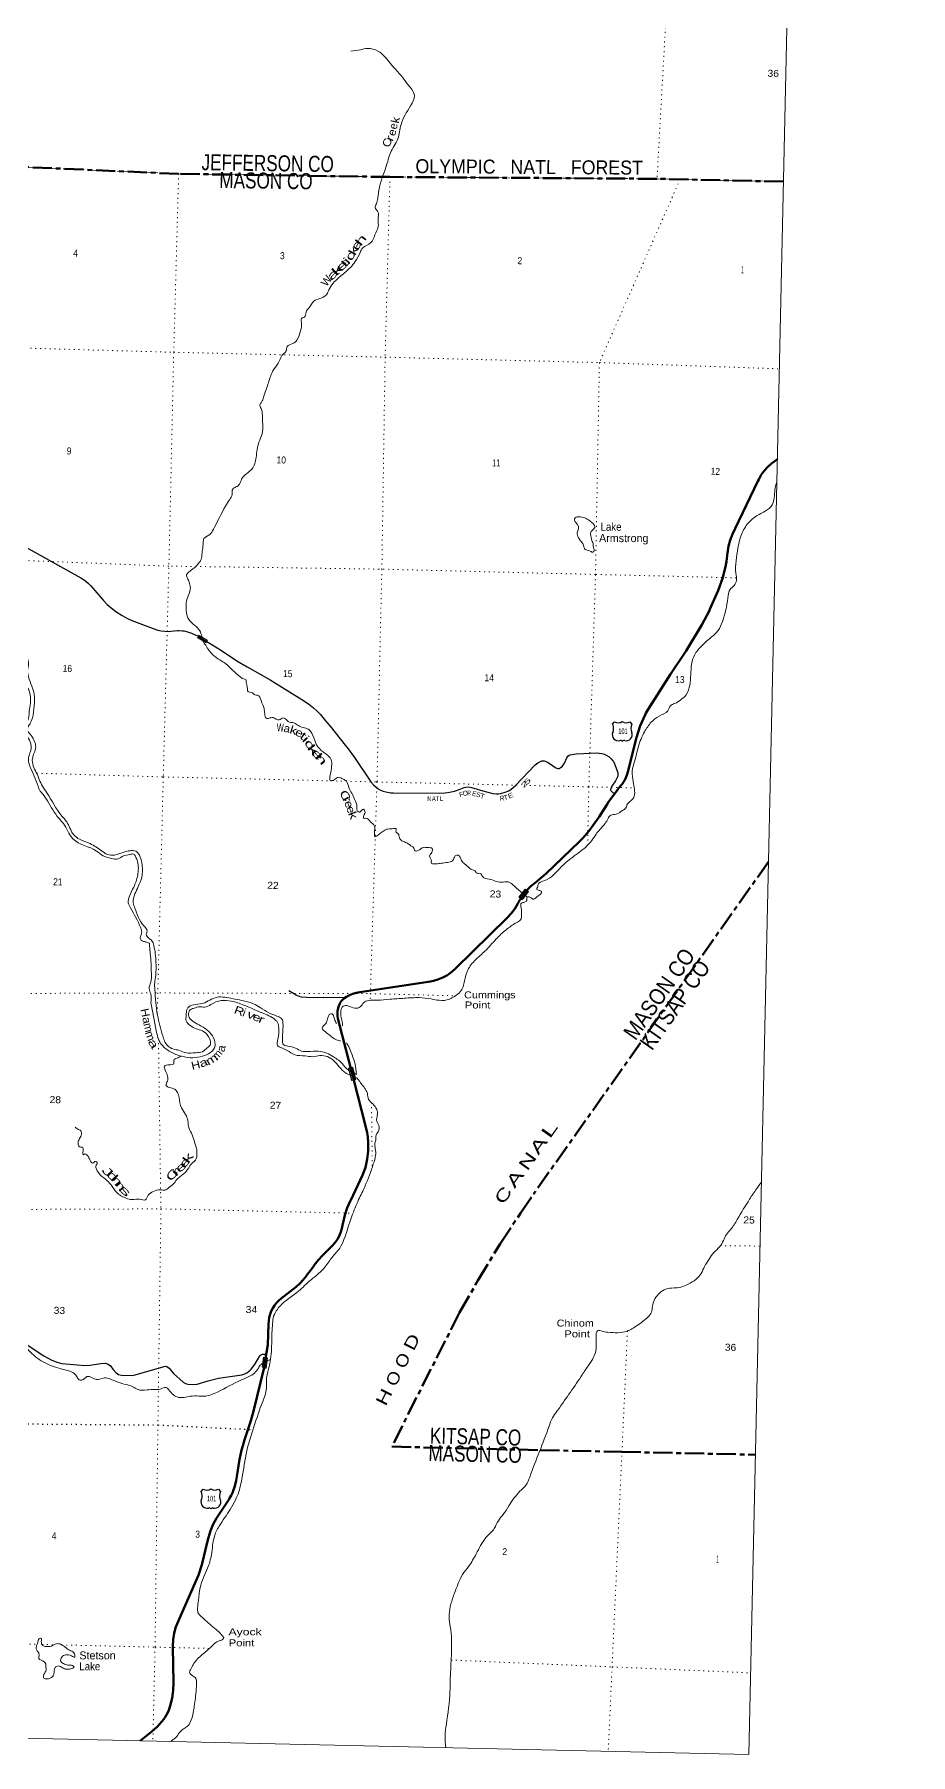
# Model space of a CAD drawing. Header units: feet. Extents: x -745759 to -493183, y 5472 to 195788.
# Drawn here: x -515071 to -493183, y 5472 to 48454 of the extents above; entities that cross this region are included whole.
import ezdxf
from ezdxf.enums import TextEntityAlignment as Align

# ---------------------------------------------------------------- set-up
doc = ezdxf.new("R2010")
doc.units = ezdxf.units.FT
doc.header["$LTSCALE"] = 80
doc.header["$PDMODE"] = 32
doc.header["$PDSIZE"] = 40
for name, pattern in [('DOT_DASHED', [7.7, 5, -1.2, 0.3, -1.2]), ('DOTTED', [1.5, 0.3, -1.2]), ('LONG_DASH_SHORT_DASH', [9.9, 6, -1.2, 1.5, -1.2])]:
    doc.linetypes.add(name, pattern=pattern)
for name, color, linetype, lineweight in [('11', 7, 'LONG_DASH_SHORT_DASH', 60), ('16', 7, 'Continuous', 25), ('20', 7, 'Continuous', 70), ('29', 7, 'Continuous', 25), ('31', 7, 'Continuous', 13), ('39', 7, 'Continuous', 13), ('4', 7, 'Continuous', 13), ('42', 7, 'Continuous', 25), ('44', 7, 'DOT_DASHED', 13), ('57', 7, 'Continuous', 13), ('6', 7, 'DOTTED', 25), ('7', 7, 'DOTTED', 13)]:
    doc.layers.add(name, color=color, linetype=linetype, lineweight=lineweight)
for name, color, linetype in [('12', 7, 'Continuous'), ('30', 7, 'Continuous'), ('41', 7, 'Continuous'), ('55', 7, 'Continuous')]:
    doc.layers.add(name, color=color, linetype=linetype)

msp = doc.modelspace()

# ---------------------------------------------------------------- linework, layer by layer
at = {"layer": '11'}
msp.add_line((-496731.86, 27782.71), (-502562.5, 19532.2), dxfattribs=at)
for points in [[(-496357.83, 44774.95), (-499517.19, 44845.87), (-506188.8, 44891.89), (-511468.4, 44969.53), (-516617.69, 45198.15), (-520641.88, 45472.68), (-527371.03, 45636.39)], [(-504449.95, 16515.6), (-503992.81, 17314.14), (-503434.61, 18235.36), (-502927.55, 19003.09), (-502562.5, 19532.2)], [(-504449.95, 16515.6), (-506142.38, 13167.55), (-502431.22, 13078.79), (-500403.71, 13036.15), (-497058.05, 12964.62)]]:
    msp.add_lwpolyline(points, dxfattribs=at)
at = {"layer": '16'}
for p, q in [((-500629.7, 31219.37), (-500578.39, 31278.13)), ((-500386.63, 31284.1), (-500386.91, 31283.9)), ((-500194.54, 31278.22), (-500143.15, 31219.37)), ((-510906.21, 12044.88), (-510854.9, 12103.64)), ((-510663.14, 12109.61), (-510663.42, 12109.41)), ((-510471.05, 12103.73), (-510419.66, 12044.88))]:
    msp.add_line(p, q, dxfattribs=at)
for centre, radius, start, end in [((-500483.49, 30953.84), 151.42, 159.09177, 283.81923), ((-500822.68, 31108.74), 222.05, 332.97043, 29.75871), ((-500487.31, 31435.79), 182.07, 239.97227, 303.45418), ((-500285.53, 31435.29), 181.52, 236.33975, 300.08743), ((-500285.54, 31435.79), 182.07, 236.54582, 236.59441), ((-500289.37, 30953.84), 151.42, 256.18077, 20.90823), ((-499950.18, 31108.74), 222.05, 150.24129, 207.02957), ((-511099.19, 11934.25), 222.05, 332.97043, 29.75871), ((-510763.82, 12261.3), 182.07, 239.97227, 303.45418), ((-510562.04, 12260.8), 181.52, 236.33975, 300.08743), ((-510562.05, 12261.3), 182.07, 236.54582, 236.59441), ((-510226.69, 11934.25), 222.05, 150.24129, 207.02957), ((-510760, 11779.35), 151.42, 159.09177, 283.81923), ((-510565.88, 11779.35), 151.42, 256.18077, 20.90823)]:
    msp.add_arc(centre, radius, start, end, dxfattribs=at)
for centre, major_axis, start_param, end_param in [((-500428.15, 30755.02), (-19.56, 51.67), 4.95877769, 6.28318531), ((-500344.7, 30755.02), (19.56, 51.67), 0, 1.32637542), ((-510704.66, 11580.53), (-19.56, 51.67), 4.95877769, 6.28318531), ((-510621.21, 11580.53), (19.56, 51.67), 0, 1.32637542)]:
    msp.add_ellipse(centre, major_axis=major_axis, ratio=0.929097, start_param=start_param, end_param=end_param, dxfattribs=at)
at = {"layer": '20'}
for points in [[(-507452.86, 24216.24), (-507442.74, 24241.31), (-507427.31, 24266.24), (-507422, 24274.82), (-507397.82, 24306.05), (-507370.51, 24334.58), (-507340.37, 24360.1), (-507340.24, 24360.2), (-507273.56, 24405.08), (-507195.98, 24446.69), (-507114.46, 24479.97), (-507029.92, 24504.54), (-506943.27, 24520.14), (-505177.83, 24791.51), (-505104.07, 24804.62), (-504993.92, 24837.32), (-504867.16, 24888.67), (-504771.46, 24939.68), (-504746.41, 24953.02), (-504721.46, 24971.85), (-504626.97, 25043.11), (-504558.5, 25104.46), (-503260.91, 26379.72), (-503160.45, 26488.37), (-503071.9, 26606.91), (-502996.23, 26734.07), (-502983.99, 26758.47), (-502971.4, 26783.56), (-502957.38, 26808.47), (-502771.79, 27067.95), (-502763.88, 27076.41), (-502666.65, 27169.11), (-502560.27, 27251.15), (-502288.48, 27486.51), (-501460.91, 28279.67), (-501372.2, 28369.87), (-501222.43, 28548.98), (-500965.72, 28900.72), (-500772.67, 29206.73), (-500727.45, 29276.91), (-500525, 29550.19), (-500472.93, 29625.84), (-500413.24, 29695.63), (-500388.56, 29720.57), (-500337.56, 29798.18), (-500294.96, 29880.69), (-500261.21, 29967.2), (-500244.27, 30024.86), (-500037.2, 30853.41), (-500029.78, 30887.12), (-499938.31, 31176.37), (-499817.1, 31454.46), (-499795.37, 31497.06), (-499747.95, 31580.97), (-499177.43, 32464.57), (-498793.13, 33050.85), (-498399.12, 33701.14), (-498208.83, 34062.33), (-498195.43, 34091.68), (-497986.95, 34560.83), (-497881.52, 34855.68), (-497809.07, 35153.44), (-497801.53, 35191.09), (-497799.06, 35203.44), (-497783.57, 35281.01), (-497755.32, 35509.09), (-497752.23, 35534.05), (-497748.11, 35559.09), (-497731.02, 35663.05), (-497690.26, 35817.48), (-497633.58, 35966.81), (-497561.6, 36109.39), (-497000.39, 37290.01), (-496976.68, 37333.63), (-496913.03, 37445.05), (-496838.09, 37549.2), (-496752.66, 37644.95), (-496657.7, 37731.24), (-496510.5, 37839.23)], [(-509312.38, 15275.14), (-509243.62, 15706.6), (-509222.49, 16229.7), (-509218.48, 16312.62), (-509205.82, 16394.67), (-509184.66, 16474.94), (-509155.22, 16552.56), (-509117.82, 16626.68), (-509072.89, 16696.48), (-509020.9, 16761.21), (-508962.44, 16820.14), (-508902.98, 16869.06), (-508534.53, 17157.94), (-508439.51, 17241.24), (-508353.72, 17334.02), (-508278.1, 17435.25), (-508275.76, 17438.76), (-508127.72, 17636.05), (-508060.67, 17732.57), (-507969.45, 17843.75), (-507889.79, 17924.17), (-507854.46, 17957.36), (-507623.72, 18190.17), (-507558.36, 18267.37), (-507501.44, 18350.97), (-507453.56, 18440.07), (-507415.26, 18533.68), (-507389.86, 18618.78), (-507371.73, 18704.25), (-507360.16, 18765.5), (-507318.4, 18954.12), (-507257.16, 19137.34), (-507177.09, 19313.15), (-507170.33, 19326.02), (-506871.16, 19947.39), (-506804.06, 20144.12), (-506757.89, 20346.78), (-506733.15, 20553.15), (-506730.13, 20760.99), (-506740.83, 20905.05), (-506755.99, 21003.8), (-506804.79, 21213.22), (-507090.85, 22321.75), (-507175.46, 22649.64), (-507488.81, 23863.94), (-507488.92, 23864.52), (-507497.89, 23928.17), (-507500.15, 23992.41), (-507495.68, 24056.53), (-507484.54, 24119.83), (-507466.84, 24181.63), (-507452.86, 24216.24)], [(-512426.27, 5811.57), (-512138.95, 6049.02), (-512007.33, 6165.84), (-511888.65, 6295.76), (-511839.63, 6359.65), (-511820.4, 6384.71), (-511804.39, 6409.65), (-511770.69, 6462.16), (-511729.31, 6544.45), (-511713.75, 6582.27), (-511676.13, 6692.51), (-511628.68, 6882.01), (-511601.31, 7075.43), (-511594.3, 7270.65), (-511615.19, 8152.74), (-511614.52, 8180.08), (-511604.85, 8343.67), (-511578.13, 8505.35), (-511534.65, 8663.35), (-511474.9, 8815.94), (-511454.16, 8859.86), (-511001.22, 9881.06), (-510972.4, 9952.56), (-510886.22, 10215.93), (-510746.12, 10808.15), (-510725.69, 10898.62), (-510673.57, 11065.81), (-510604.26, 11226.63), (-510518.52, 11379.32), (-510207.53, 11855.96), (-510194.78, 11877.99), (-510151.87, 11949.63), (-510116.7, 12025.36), (-510112.33, 12036.45), (-510062.18, 12176.83), (-510026.97, 12321.67), (-510011.93, 12420.46), (-509949.22, 12841.3), (-509900.75, 13078.29), (-509842.3, 13269.06), (-509827.29, 13307.62), (-509664.51, 13807.75), (-509594.7, 14055.1), (-509333.61, 15141.95), (-509312.38, 15275.14)]]:
    msp.add_lwpolyline(points, dxfattribs=at)
at = {"layer": '29'}
msp.add_line((-507318, 24379.73), (-508271.65, 24385.66), dxfattribs=at)
for points in [[(-516046.64, 36060.16), (-516023.71, 36048.42), (-513914.4, 34874.61)], [(-513914.4, 34874.61), (-513821.87, 34818.73), (-513782.66, 34790.87), (-513716.62, 34734.09), (-513662.97, 34679.39), (-513353.43, 34316.04), (-513252.32, 34210.74), (-513155.33, 34121.98), (-513039.77, 34031.13), (-512882.94, 33932.04), (-512759.13, 33868.04), (-512639.44, 33812.3), (-512102.91, 33605.85), (-511985.29, 33569.72), (-511900.68, 33552.18), (-511725.28, 33536.68), (-511665.43, 33539.79), (-511500.34, 33556.31), (-511452.88, 33557.33), (-511374.47, 33553.2), (-511333.2, 33547.01), (-511269.22, 33531.53), (-511148, 33489.98), (-511055.65, 33451.27), (-510981.49, 33415.21)], [(-510981.49, 33415.21), (-510722.07, 33262.54), (-510397.39, 33057.13), (-510015.81, 32802.72)], [(-510015.81, 32802.72), (-509758.18, 32651.79), (-509428, 32467.02), (-509180.37, 32325.6), (-508392.08, 31839.41), (-508226.99, 31725.87), (-508103.18, 31628.83), (-508006.19, 31542.13), (-507933.97, 31467.8), (-507796.41, 31303.53)], [(-507796.41, 31303.53), (-507685.36, 31167.43), (-507310.98, 30693.03), (-507231.24, 30604.19)], [(-507231.24, 30604.19), (-507075.51, 30389.1), (-506662.79, 29778.01), (-506598.82, 29705.75), (-506532.79, 29645.88), (-506483.26, 29606.65), (-506423.42, 29571.56), (-506355.32, 29542.65), (-506291.35, 29526.14), (-506248.01, 29515.81), (-506170.22, 29506.95)], [(-504951.17, 29495.86), (-504813.82, 29504.45), (-504702.38, 29517.88), (-504578.57, 29545.74), (-504504.28, 29571.55), (-504335.06, 29633.49), (-504295.86, 29644.84), (-504221.57, 29648.97), (-504153.47, 29637.62), (-503868.69, 29550.91), (-503616.93, 29484.85), (-503532.33, 29477.62), (-503476.61, 29480.71), (-503427.08, 29488.97), (-503307.39, 29522.01), (-503216.6, 29555.04), (-503158.82, 29592.2), (-503051.51, 29683.04), (-502560.37, 30203.29), (-502496.41, 30253.87), (-502428.3, 30290), (-502393.22, 30300.32), (-502364.34, 30303.42), (-502335.44, 30304.45), (-502312.74, 30298.26), (-502254.97, 30272.45), (-502184.8, 30223.94), (-502073.37, 30147.55), (-502044.48, 30128.97), (-501992.89, 30114.52), (-501964, 30114.52), (-501937.17, 30124.84), (-501881.45, 30170.26), (-501829.86, 30244.58), (-501767.95, 30380.84), (-501743.19, 30418), (-501712.24, 30442.77), (-501685.41, 30451.03), (-501540.96, 30475.81)], [(-501540.96, 30475.81), (-501353.17, 30489.22), (-501026.4, 30499.91)], [(-501026.4, 30499.91), (-500959.03, 30497.99), (-500899.18, 30488.19), (-500833.15, 30467.02), (-500773.3, 30436.58), (-500716.56, 30398.89), (-500663.93, 30351.93), (-500618.54, 30304.96), (-500599.97, 30275.02), (-500585.51, 30248.71), (-500535.99, 30120.71), (-500506.07, 30029.86), (-500499.88, 30000.96), (-500497.07, 29974.1), (-500496.79, 29927.15), (-500500.92, 29906.5), (-500509.16, 29887.42), (-500556.62, 29802.77), (-500643.29, 29670.64), (-500666.52, 29629.09), (-500674.25, 29606.65), (-500677.36, 29589.6), (-500676.32, 29573.09), (-500671.16, 29560.96), (-500663.93, 29550.9), (-500652.08, 29538.76), (-500637.1, 29524.07), (-500617.51, 29509.34), (-500575.03, 29482.66)], [(-506170.22, 29506.95), (-506107.69, 29505.39), (-504951.17, 29495.86)], [(-508271.65, 24385.66), (-508398.08, 24394.34), (-508459.99, 24410.85), (-508534.28, 24448.01), (-508715.87, 24559.49)], [(-515250.36, 15712.32), (-514839.62, 15436.72), (-514653.4, 15338.31), (-514508.25, 15280.21), (-514386.06, 15246.38), (-513808.48, 15196.12), (-513684.49, 15200.33), (-513411.41, 15242.92), (-513303.45, 15251.16), (-513230.89, 15228.47), (-513172.81, 15182.17), (-513113.48, 15098.68), (-513029.47, 15007.88), (-512967.78, 14971.57), (-512897.94, 14954.41), (-512633.92, 14946.15), (-512552.17, 14958.12), (-511831.46, 15172.41), (-511792.02, 15178.54), (-511759.36, 15171.28), (-511708.55, 15131.34), (-511598.69, 14993.46), (-511352.84, 14773.9), (-511293.05, 14742.8), (-511242.24, 14724.65), (-511107.98, 14721.02), (-511002.23, 14729.14), (-510728.86, 14813.2), (-510472, 14879.52), (-509887.15, 14962.08), (-509817, 14984.28), (-509761.66, 15011.51), (-509683.44, 15074.02), (-509653.7, 15105.92), (-509575.5, 15214.48), (-509451.92, 15419.05), (-509425.08, 15449.06), (-509403.31, 15463.59), (-509372.46, 15474.48), (-509333.95, 15476.64), (-509280.78, 15473.42)]]:
    msp.add_lwpolyline(points, dxfattribs=at)
at = {"layer": '31'}
for p, q in [((-510960.91, 33444.05), (-510744.09, 33319.59)), ((-510744.09, 33319.59), (-510781.42, 33254.55))]:
    msp.add_line(p, q, dxfattribs=at)
msp.add_lwpolyline([(-510781.42, 33254.55), (-510998.24, 33379), (-510960.91, 33444.05)], dxfattribs=at)
msp.add_lwpolyline([(-510957.95, 33433.13), (-510987.32, 33381.95), (-510784.37, 33265.46), (-510755, 33316.63)], close=True, dxfattribs=at)
at = {"layer": '39'}
for p, q in [((-502888.56, 27004.7), (-502759.82, 26895.54)), ((-507183.51, 22448.43), (-507006.22, 22372.92)), ((-509368.01, 15244.2), (-509181.86, 15347.75))]:
    msp.add_line(p, q, dxfattribs=at)
for points in [[(-507165.28, 48032.65), (-506927.15, 48068.97), (-506749.4, 48102.78), (-506489.68, 48035.89), (-506322.1, 47900.85), (-506044.64, 47573.82), (-505874.42, 47382.34), (-505740.17, 47199.82), (-505636.74, 47072.41), (-505580.12, 46922.03), (-505674.69, 46672.75), (-505911.41, 46201.55), (-505992.53, 45845.24), (-506176.11, 45491.49), (-506245.74, 45275.81), (-506356.4, 44944.39), (-506441.42, 44674.74), (-506495.62, 44349.97), (-506528.92, 44221.96), (-506559.46, 44124.08), (-506497.29, 44035.96), (-506484.58, 43816.21), (-506480.39, 43659.08), (-506564.13, 43441.74), (-506671.53, 43243.11), (-506869.59, 43119.22), (-506934.78, 43002.07), (-507054.88, 42777.59), (-507323.09, 42498.43), (-507610.94, 42237.88), (-507715.55, 42071.39), (-507749.72, 41989.7), (-507903.57, 41864.71), (-508053.63, 41812.09), (-508200.63, 41638.61), (-508286.32, 41505.87), (-508327.3, 41392.15), (-508400.52, 41357.74), (-508402.94, 41259.16), (-508422.28, 41044.24), (-508516.31, 40817.09), (-508613.02, 40726.9), (-508759.61, 40652.05), (-508786.53, 40537.98), (-508858.63, 40467.31), (-508955.44, 40290.56), (-509084.9, 40094.49), (-509173.87, 39909.49), (-509276.1, 39593.97), (-509351.51, 39388.5), (-509396.71, 39266.83), (-509440.53, 39201.49), (-509406.59, 39110.05), (-509376.67, 38936.17), (-509367.98, 38716.52), (-509382.04, 38471.27), (-509461.41, 38267.91), (-509533.22, 37881.17), (-509634.66, 37597.84), (-509764.15, 37482.3), (-509898.35, 37338.7), (-509945.52, 37219.09), (-510035.75, 37146.86), (-510117.45, 37094.55), (-510128.89, 36955.93), (-510192.18, 36834.71), (-510296.83, 36666.21), (-510600.52, 36087.97), (-510692.18, 35957.4), (-510835.39, 35856.29), (-510855.11, 35707.81), (-510881.16, 35547.41), (-510897.85, 35358.59), (-510979.57, 35223.74), (-511164.59, 35057.25), (-511269.83, 34947.15), (-511238.19, 34843.69), (-511194.59, 34735.9), (-511175.99, 34592.5), (-511249.68, 34374.91), (-511277.76, 34049.48), (-511235.79, 33875.3), (-511114.77, 33727.33), (-510961.46, 33584.59), (-510865, 33301.26)], [(-496524.02, 37257.38), (-496532.73, 37237.52), (-496571.43, 37073.94), (-496590.48, 36871.09), (-496640.88, 36701.24), (-496819.73, 36540.63), (-497097.13, 36378.46), (-497261.96, 36215.49), (-497422.07, 35917.52), (-497497.73, 35619.45), (-497541.64, 35304.49), (-497549.29, 34992.64), (-497535.79, 34805.08), (-497593.1, 34681.7), (-497691.96, 34585.53), (-497749.48, 34371.56), (-497882.43, 33787.04), (-497990.52, 33560.25), (-498188.2, 33369.91), (-498400.08, 33173.9), (-498584.67, 32942.97), (-498652.58, 32715.17), (-498697.46, 32196.9), (-498787.91, 31951.55), (-498921.57, 31830.07), (-499076.74, 31733.29), (-499176.43, 31685.46), (-499248.05, 31552.37), (-499464.38, 31420.88), (-499661.16, 31266.76), (-499827.77, 31031.37), (-499984.14, 30656.83), (-500078.65, 30289.29), (-500137.4, 30046.63), (-500109.76, 29780.2), (-500084.06, 29598.37), (-500086.49, 29417.25), (-500173.79, 29300.66), (-500258.09, 29224.25), (-500292.61, 29128.48), (-500382.74, 29060.28), (-500535.8, 28967.47), (-500673.12, 28942.72), (-500739.44, 28861.84), (-500812.87, 28736.85), (-500949.33, 28583.24), (-501038.49, 28472.73), (-501147.01, 28310.36), (-501299.79, 28147.09), (-501678.9, 27854.6), (-501948.22, 27611.7), (-502319.44, 27312.97), (-502488.77, 27212.52), (-502496.04, 27162.38), (-502523.98, 27088.59), (-502462.19, 27066.91), (-502400.74, 27031.15), (-502516.41, 26905.2), (-502616.35, 26847.31), (-502677.65, 26889.1), (-502741.65, 26902.78), (-502770.32, 26881.35), (-502767.88, 26816.87), (-502831.35, 26770.14), (-502904.27, 26747.81), (-502911.35, 26623.17), (-502900.94, 26473.94), (-502930.71, 26325.71), (-503032.99, 26253.78), (-503288.54, 26081), (-503535.42, 25851.63), (-503816.32, 25546.62), (-504048.74, 25333), (-504243.92, 25080.19), (-504325.12, 24802.4), (-504432.24, 24533.3), (-504579.92, 24414.19), (-504704.21, 24346.84), (-504958.21, 24318.96), (-505156.43, 24352.1), (-505463.2, 24385.95), (-505827.47, 24370.89), (-506183.94, 24345.58), (-506510.23, 24321.53), (-506729.48, 24316.95), (-506839.36, 24263.33), (-506930.48, 24154.88), (-507064.03, 24119.97), (-507237.45, 24180.67), (-507360.26, 24173.68), (-507418.22, 24025.75), (-507415.55, 23932.26), (-507375.18, 23729.15), (-507376.32, 23682.59)], [(-519906.25, 36819.88), (-519807.7, 36692.62), (-519684.67, 36544.59), (-519579.11, 36258.1), (-519466.38, 36017.73), (-519406.27, 35927.65), (-519281.99, 35912.46), (-518937.13, 35956.18), (-518706.99, 35994.72), (-518487.94, 35991.26), (-518281.68, 35957.91), (-518120.46, 35891.48), (-517915.16, 35654.83), (-517760.19, 35415.42), (-517705.74, 35176.51), (-517831.62, 34962.23), (-518045.51, 34766.27), (-518125.95, 34683.72), (-518104.79, 34562.41), (-518032.52, 34476.05), (-517895.3, 34496.78), (-517434.19, 34608.05), (-516962.49, 34741.2), (-516605.16, 34883.25), (-516429.32, 34921.13), (-516281.43, 34885.23), (-516214.4, 34831.21), (-516270.09, 34691.68), (-516433.12, 34438.07), (-516596.6, 34166.36), (-516667.84, 33966.83), (-516611.5, 33886.9), (-516350.41, 33793.81), (-516032.99, 33866.4), (-515933.34, 33994.76), (-515870.1, 34113.97), (-515775.22, 34129.72), (-515669.92, 34078.77), (-515500.67, 33929.59), (-515437.87, 33785.09), (-515469.65, 33636.91), (-515627.55, 33346.94), (-515696.87, 33143.33), (-515632.89, 33047.11), (-515527.09, 33016.28), (-515436.29, 32947.58), (-515340.32, 32761.98), (-515330.41, 32510.09), (-515290.07, 32269.52), (-515231.48, 32117.07), (-515173.44, 31942.49), (-515199.43, 31538.49), (-515254.16, 31274.13), (-515335.48, 31155.37), (-515330.55, 31028.42), (-515264.66, 30928.13), (-515175.78, 30780.96), (-515161.02, 30563.17), (-515204.26, 30439.44), (-515221.24, 30321.08), (-515182.74, 30169.14), (-514977.83, 29670.79), (-514928.55, 29548.77), (-514858.14, 29468.5), (-514747.61, 29302.67), (-514456.78, 28864.58), (-514316.21, 28693.98), (-514210.59, 28492.04), (-514109.46, 28352.61), (-513515.85, 28045.87), (-513355.82, 27931.14), (-513150.4, 27863.6), (-512975.69, 27855.2), (-512849.3, 27926.53), (-512685.61, 27960.69), (-512588.87, 27970.35), (-512538.41, 27896.61), (-512498.78, 27790.94), (-512491.34, 27438.45), (-512590.91, 27149.03), (-512698.96, 26924.25), (-512725.16, 26757.81), (-512671.91, 26633.68), (-512414.85, 26130.01), (-512391.84, 26002.6), (-512422.14, 25914.78), (-512414.02, 25836.07), (-512342.72, 25792.01), (-512266.82, 25771.99), (-512207.03, 25750.37), (-512192.88, 25671.5), (-512177.33, 25485.9), (-512149.28, 24989.96), (-512164.7, 24770.92), (-512204.67, 24616.9), (-512165.88, 24477.03), (-512158.95, 24267.49)], [(-501533.83, 36394.77), (-501433.27, 36396.28), (-501289.44, 36358.46), (-501176.64, 36285.18), (-501096.09, 36208.68), (-501067.19, 36157.63), (-501125.61, 36070.51), (-501177.62, 35999.34), (-501167.54, 35918.56), (-501151.38, 35839.64), (-501134.63, 35784.87), (-501113.66, 35738.04), (-501109.21, 35673.51), (-501098.98, 35598.77), (-501084.14, 35548.07), (-501123.06, 35518.85), (-501204.65, 35553.1), (-501310.45, 35583.93), (-501352.18, 35685.63), (-501425.72, 35802.21), (-501493.53, 35906.58), (-501511.94, 35975.49), (-501487.47, 36071.51), (-501486.87, 36178.19), (-501531.6, 36239.7), (-501580.06, 36313.39), (-501579.12, 36351.61), (-501533.83, 36394.77)], [(-516523.03, 33969.24), (-516422.33, 33894.25), (-516277.62, 33892.65), (-516115.65, 33938.93), (-516005.37, 34008.64), (-515960.61, 34112.21), (-515904.04, 34205.41), (-515801.23, 34216.93), (-515695.13, 34198.18), (-515566.56, 34112.42), (-515372.23, 33920.34), (-515344.76, 33810.94), (-515371.92, 33686.81), (-515556.05, 33310.93), (-515593.51, 33176.98), (-515504.82, 33104.3), (-515369.58, 33044.55), (-515243.22, 32868.26), (-515216.34, 32734.73), (-515240.67, 32562.2), (-515220.46, 32402.66), (-515133.81, 32164.95), (-515074.3, 31968.19), (-515075.47, 31674.3), (-515121.05, 31373.47), (-515187.13, 31220.11), (-515237.52, 31132.79), (-515243.32, 31060.46), (-515149.83, 30937.33), (-515067.19, 30782.27), (-515038.29, 30648.68), (-515078.06, 30502.71), (-515119.74, 30360.82), (-515102.03, 30181.21), (-515023.69, 30014.17), (-514871.29, 29670.14), (-514756.84, 29500.19), (-514385.03, 28921.17), (-514263.91, 28777.22), (-514185.38, 28618.23), (-514088.86, 28454.77), (-513942.84, 28342.41), (-513682.15, 28233.22), (-513391.04, 28052.81), (-513244.42, 27964.59), (-513069.92, 27948.15), (-512857.17, 28015.31), (-512679.22, 28057.16), (-512540.83, 28043.63), (-512446.76, 27944.65), (-512389.16, 27751.96), (-512389.9, 27393.64), (-512476.04, 27160.25), (-512558.94, 26977.12), (-512602.49, 26758.77), (-512561.7, 26618.85), (-512335.21, 26180.36), (-512253.98, 26049.48), (-512276.24, 25961.46), (-512214.07, 25873.34), (-512139.25, 25809.06), (-512088.01, 25684.98), (-512033.73, 25274.96), (-512041.92, 24940.98), (-512066.65, 24752.36), (-512062.7, 24585.17), (-511995.86, 23949.36), (-511865.74, 23434.77), (-511741.21, 23184.03), (-511612.48, 23104.32), (-511448.51, 23068.01), (-511275.19, 23003.28), (-511041.82, 23009.52), (-510872.31, 23035.48), (-510753.4, 23129.14), (-510681.35, 23197.8), (-510673.15, 23286.17), (-510735.91, 23432.69), (-510875.65, 23554.96), (-511033.2, 23607.21), (-511177.9, 23691.36), (-511281.67, 23804.67), (-511278.22, 23945.51), (-511258.45, 24096), (-511214.77, 24155.3), (-511046.43, 24215.51), (-510816.14, 24260.08), (-510643.09, 24348.36), (-510462.84, 24402.24), (-510268.19, 24387.3), (-509843.96, 24306.24), (-509596.44, 24233.62), (-509431.84, 24140.92), (-509213.98, 24006.63), (-509016.94, 23925.21), (-508899.88, 23861.89), (-508861.67, 23780.4)], [(-510865.61, 33302.2), (-510792.21, 33189.81), (-510615.04, 32953.86), (-510441.28, 32824.71), (-510292.81, 32730.4), (-510167.08, 32610.5), (-509942.86, 32407.6), (-509851.72, 32352.98), (-509785.91, 32331.2), (-509777.69, 32256.51), (-509752.42, 32139.12), (-509730.92, 32031.88), (-509691.08, 32016.8)], [(-509691.08, 32016.8), (-509623.12, 32001), (-509568.09, 31949.3), (-509497.92, 31941.51), (-509406.74, 31806.36), (-509335.07, 31613.32), (-509318.38, 31473.99), (-509282.72, 31370.43), (-509204.41, 31366.46), (-509107.48, 31384.17), (-508956.16, 31324.02), (-508860.29, 31380), (-508733.87, 31288.26), (-508590.09, 31248.43), (-508477.1, 31183.2), (-508355.62, 31135.87), (-508224.05, 31090.3), (-508090.64, 30873.58), (-507991.44, 30655.69), (-507806.66, 30483.98), (-507657.66, 30329.27), (-507645.48, 30169.92), (-507678.99, 29951.33), (-507680.38, 29812.46), (-507585.56, 29826.19), (-507473.37, 29891.83), (-507357.82, 29848.68), (-507278.74, 29794.36), (-507215.21, 29632.58), (-507145.29, 29497.1), (-507078.57, 29348.48), (-507020.13, 29189.99), (-506996.17, 29044.92), (-506955.96, 29019.28), (-506894.45, 29068.07), (-506853.62, 29093.22), (-506812.76, 29037.85), (-506841.35, 28937.9), (-506845.13, 28865.52), (-506796.76, 28870.35), (-506676.37, 28778.77), (-506587.83, 28700.05), (-506573.45, 28548.71), (-506560.68, 28413.51), (-506473.2, 28455.61), (-506268.77, 28593.43), (-506135.77, 28606.21), (-506033.39, 28599.63), (-506040.95, 28537.41), (-505984.01, 28481.63), (-505954.33, 28380.23), (-505860.06, 28289.29), (-505742.7, 28238.04), (-505665.67, 28181.76), (-505608.29, 28144.09), (-505560.33, 28050.29), (-505493.78, 28058.69), (-505353.07, 28139.72), (-505236.58, 28134.8), (-505134.51, 28116.14), (-505145.01, 28015.75), (-505201.63, 27920.53), (-505152.45, 27794.49), (-505163.48, 27754.5), (-505041.46, 27729.3), (-504898.41, 27741.83), (-504759.13, 27764.52), (-504682.38, 27778.71), (-504623.38, 27807.43), (-504556.12, 27926.54), (-504485.3, 27944.9), (-504400.1, 27811.91), (-504323.72, 27729.48), (-504209.55, 27629.99), (-504130.46, 27575.67), (-504068.67, 27554), (-504011.88, 27492.18), (-503939.55, 27490.37), (-503877.13, 27412.31), (-503711.84, 27347.79), (-503408.17, 27269.73), (-503235.08, 27277.48), (-503116.2, 27206.07), (-502984.44, 27086.01), (-502888.56, 27004.7)], [(-512158.95, 24267.49), (-512027.54, 23559.6), (-511910.9, 23232.57), (-511735.98, 23069.15), (-511469.65, 22943.72), (-511177.59, 22884.08), (-510929.71, 22908.08), (-510720.79, 22983.38), (-510570.31, 23134.63), (-510575.77, 23321.99), (-510695.56, 23520.26), (-510918.76, 23682.86), (-511079.43, 23771.43), (-511201.14, 23891.24), (-511216.02, 24022.47), (-511170.14, 24089.77), (-511076.83, 24123.67), (-510951.32, 24158.78), (-510818.95, 24145.41), (-510662.42, 24215.98), (-510402.77, 24310.14), (-510153.77, 24297.88), (-509842.5, 24201.52), (-509428.68, 24024.08), (-509090.9, 23860.62), (-508998.69, 23767.73), (-508965.98, 23625.99), (-508986.8, 23350.71), (-508998.78, 23189.95), (-508893.72, 23128.95), (-508756.52, 23067.13), (-508566.2, 22957.69), (-508307.55, 22929.08), (-508117.02, 22910.23), (-507937.41, 22937.95), (-507751.09, 22911.14), (-507455.67, 22660.17), (-507300.64, 22505.3), (-507183.51, 22448.43)], [(-508861.67, 23780.4), (-508861.79, 23611.3), (-508875.52, 23297.6), (-508863.08, 23230.85), (-508737.78, 23175.38), (-508548.09, 23122.32), (-508397.01, 23052.11), (-508234.46, 23039.99), (-507984.97, 23047.84), (-507767, 23000.12), (-507602.36, 22909.44), (-507383.33, 22740.9), (-507236.53, 22578.19), (-507216.38, 22564.54)], [(-507707.21, 23962.92), (-507750.1, 23853.27), (-507793.1, 23739.6), (-507884.42, 23623.1), (-507772.6, 23509.58), (-507658.29, 23416.14), (-507471.84, 23312.83), (-507423.56, 23303.17)], [(-507522.4, 23739.93), (-507578.49, 23860.14), (-507634.33, 23983.24), (-507707.21, 23962.92)], [(-507276.52, 23257.57), (-507227.86, 23177.89), (-507155.45, 23015.03), (-507032.18, 22548.92), (-507028.18, 22466.28)], [(-511408.55, 22924.6), (-511511.61, 22872.3), (-511589.25, 22821.9), (-511591.37, 22735.38), (-511694.58, 22707.77), (-511824.16, 22670.74), (-511802.36, 22575.58), (-511745.74, 22425.19), (-511748.9, 22296.43), (-511785.32, 22204.73), (-511698.44, 22140.16), (-511564.81, 22096.55), (-511498.37, 22018.39), (-511457.18, 21894.56), (-511395.28, 21631.3), (-511292.69, 21469.7), (-511240.23, 21313.37), (-511208.8, 21119.33), (-511128.35, 20956.26), (-511068.5, 20773.58), (-511016.63, 20593.12), (-511011.75, 20464.15), (-511028.38, 20359.88), (-511148.12, 20232.02), (-511279.44, 20042.05), (-511435.45, 19911.06), (-511513.62, 19838.53), (-511596.56, 19735.92), (-511719.63, 19636.33), (-511811.57, 19576.22), (-511923.94, 19585.07), (-512105.96, 19541.3), (-512226.87, 19447.7), (-512298.04, 19332.71), (-512444.42, 19348.45), (-512631.63, 19339.04), (-512781.53, 19375), (-513019.14, 19523.87), (-513137.9, 19681.86), (-513251.38, 19809.51), (-513426.7, 19956.82), (-513521.7, 20100.12), (-513533.89, 20176.92), (-513503.78, 20256.7), (-513541.12, 20291.85), (-513614.54, 20249.4), (-513692.39, 20354.02), (-513764.17, 20460.5), (-513809.84, 20483.78), (-513846.65, 20458.53), (-513856.33, 20555.41), (-513872.2, 20646.39), (-513946.24, 20660.32), (-513980.58, 20735.67), (-513956.02, 20835.71), (-513901.01, 20947.07), (-513914.37, 21058.13), (-513997.68, 21104.5), (-514050.89, 21148.11)], [(-507216.38, 22564.54), (-507059.88, 22485.19), (-507028.18, 22466.28)], [(-506896.41, 22219.05), (-506910.06, 22238.03), (-506932.76, 22271.42), (-506956.8, 22308.82), (-506983.51, 22338.2), (-506999.54, 22360.9), (-507006.22, 22372.92)], [(-506896.41, 22219.05), (-506815.55, 22118.73), (-506754.21, 21996.41), (-506721.74, 21844.61), (-506617.97, 21731.29), (-506520.81, 21593.98), (-506506.38, 21444.65), (-506521.64, 21314.17), (-506468.34, 21192.05), (-506486.26, 21035.48), (-506536.6, 20950.17), (-506539.11, 20847.56), (-506567.6, 20751.64), (-506555.08, 20606.38), (-506546.97, 20445.13), (-506604.54, 20229.15), (-506808.98, 19680.64), (-506972.18, 19338.46), (-507141.22, 18921.94), (-507338.31, 18345.07), (-507444.15, 18128.28), (-507645.07, 17887.7), (-507840.69, 17616.79), (-508208.39, 17297.84), (-508514.87, 17015.61), (-508785.02, 16821.05), (-509001.61, 16596.97), (-509094.31, 16424.14), (-509121.09, 16243.26), (-509138.58, 16012.55), (-509145.13, 15668.96), (-509205.27, 15178.76), (-509270.74, 14886.48), (-509272.97, 14713.41), (-509289.42, 14534.65), (-509397.82, 14213.24), (-509612.37, 13580.44), (-509743.68, 13144.85), (-509871.06, 12459.54), (-509965.91, 12035.13), (-510051.41, 11827.9), (-510183.66, 11599.69), (-510453.36, 11177.64), (-510531.06, 11042.68), (-510576.26, 10921.01), (-510649.84, 10461.84), (-510744.48, 10128.01), (-510846.69, 9895.03), (-510933.23, 9645.55), (-510973.27, 9324.45), (-510994.18, 9127.68), (-510984.64, 9024.77), (-510896.79, 8917.89), (-510696.19, 8735.72), (-510532.77, 8594.74), (-510424.49, 8501.44), (-510367.85, 8433.59), (-510342.52, 8400.75), (-510371.88, 8351.15), (-510481.56, 8305.58), (-510596.25, 8219.87), (-510766.91, 8065.1), (-510997.03, 7863.5), (-511088.39, 7744.99), (-511157.71, 7623.92), (-511190.81, 7503.96), (-511129.75, 7452.11), (-511037.09, 7377.32), (-511020.01, 7254.09), (-511038.63, 6986.8), (-511092.85, 6579.49), (-511153.06, 6337.4), (-511235.03, 6192.49), (-511423.43, 6052.26), (-511514.99, 5925.71), (-511647.01, 5816.89), (-511686.75, 5795.02)], [(-496908.18, 19774.01), (-497033.93, 19605.35), (-497205.05, 19349.93), (-497513.04, 18842.27), (-497680.04, 18590.77), (-497781.5, 18470.51), (-497859.74, 18313.43), (-497953.96, 18160.77), (-498100.31, 18013.44), (-498216.97, 17847.25), (-498327.9, 17668.84), (-498414.57, 17495.87), (-498542.79, 17350.1), (-498742.96, 17222.24), (-498921.59, 17152.22), (-499092.97, 17132.34), (-499300.76, 17103.32), (-499453.97, 17004.48), (-499568.08, 16860.37), (-499630.83, 16678.74), (-499654.73, 16524.33), (-499739.92, 16411.71), (-500026.93, 16185.36), (-500267.42, 16052.46), (-500497.61, 16011.92), (-500750.58, 16026.29), (-500916.7, 16056.62), (-500980.65, 16072.31), (-501023.83, 16033.13), (-501039.72, 15959.04), (-501036.27, 15771.73), (-501047.38, 15564.65), (-501101.71, 15398.92), (-501231.41, 15192.79), (-501385.82, 14963.13), (-501527.77, 14749.26), (-501834.03, 14312.01), (-502019.42, 14048.9), (-502127.89, 13888.54), (-502215.55, 13675.33), (-502696.99, 12407), (-502786.21, 12211.95), (-502940.95, 12050.74), (-503219.32, 11685.26), (-503363.38, 11467.42), (-503481.7, 11315.37), (-503582.93, 11122.62), (-503791.54, 10896.33), (-503925.16, 10694.33), (-504034.72, 10489.71), (-504223.4, 10174.34), (-504375.1, 9972.79), (-504489.67, 9728.04), (-504603.41, 9434.95), (-504682.26, 9171.18), (-504710.92, 8904.15), (-504682.48, 8669.92), (-504650.34, 8340.97), (-504661.16, 7817.82), (-504685.41, 7238.64), (-504690.1, 7047.51), (-504780.45, 6232.43), (-504813.72, 5941.36), (-504791.43, 5640.69)], [(-523032.17, 14959.5), (-522936.87, 14928.21), (-522790.78, 14900.4), (-522664.36, 14808.66), (-522529.31, 14740.86), (-522406.9, 14731.76), (-522285.98, 14579.76), (-522209.49, 14501.35), (-522059.24, 14479.48), (-521783.78, 14480.64), (-521610.59, 14492.42), (-521536.26, 14408.02), (-521558.34, 14245.51), (-521488.03, 14161.21), (-521368.32, 14123.99), (-521134.28, 13993.33), (-520964.73, 13938.76), (-520849.1, 13817.09), (-520722.59, 13646.84), (-520458.68, 13422.82), (-520153.55, 13240.05), (-519908.26, 13076.89), (-519689.31, 12986.86), (-519548.09, 12924.95), (-519429.31, 12849.51), (-519222.39, 12924.86), (-519007.19, 13010.07), (-518820.52, 13079.89), (-518406.28, 13329.23), (-518300.31, 13469.51), (-518193.21, 13573.53), (-518046.33, 13660.45), (-517967.61, 13755.11), (-517897.11, 13924.47), (-517760.22, 14013.65), (-517620.83, 14122.9), (-517618.77, 14124.86), (-517424.87, 14325.36), (-516733.15, 14986.49), (-516568.95, 15123.31), (-516360.55, 15341.56), (-516200.21, 15567.05), (-516054.84, 15674.14), (-515914.15, 15672.63), (-515475.99, 15667.72), (-515329.41, 15660.02), (-515171.73, 15531.27), (-514802.47, 15258.31), (-514375.99, 15104.72), (-514120.68, 15021.83), (-514035.96, 14951.27), (-513972.03, 14853.04), (-513884.16, 14828.7), (-513757.37, 14916.12), (-513625.4, 14886.65), (-513521.91, 14843.8), (-513354.16, 14879.87), (-513064.35, 14810.21), (-512825.06, 14729.74), (-512613.61, 14662.05), (-512488.56, 14596.52), (-512257.7, 14582.69), (-512062.31, 14597.94), (-511927.54, 14600.61), (-511779.63, 14647.24), (-511712.75, 14587.18), (-511595.25, 14459.43), (-511474.12, 14398.02), (-511183.95, 14424.99), (-510960.63, 14431.49), (-510785.73, 14431.14), (-510577.05, 14496.38), (-509982.66, 14795.57), (-509718.35, 14915.79), (-509573.43, 15004.77), (-509475.89, 15129.16), (-509407.58, 15222.2), (-509367.21, 15244.65)], [(-514844.41, 7398.02), (-514838.57, 7472.36), (-514775.53, 7583.52), (-514789.53, 7668.42), (-514787.8, 7738.84), (-514816.95, 7779.83), (-514916.08, 7836.67), (-514957.49, 7869.91), (-514953.06, 7968.44), (-514989.22, 8051.89), (-515023.85, 8115.16), (-515015.9, 8193.47), (-514985.9, 8269.22), (-514965.79, 8351.26), (-514906.78, 8379.98), (-514898.81, 8295.23), (-514860.99, 8197.65), (-514781.22, 8171.5), (-514648.21, 8184.28), (-514516.08, 8243.39), (-514417.92, 8228.85), (-514281.46, 8136.86), (-514166.6, 8065.54), (-514065.95, 7988.54), (-514070.08, 7902.08), (-514145.5, 7942.21), (-514287.76, 7961.88), (-514387.54, 7910.02), (-514410.3, 7801.88), (-514317.54, 7731.11), (-514207.58, 7706.21), (-514121.28, 7700.03), (-514080.07, 7658.74), (-514114.87, 7633.44), (-514274.39, 7605.21), (-514370.04, 7639.82), (-514477.41, 7688.8), (-514554.89, 7644.44), (-514578.57, 7580.61), (-514591.58, 7460.15), (-514643.29, 7401.04), (-514720.48, 7368.75), (-514792.91, 7366.54), (-514818.88, 7373.22), (-514844.41, 7398.02)]]:
    msp.add_spline(points, degree=3, dxfattribs=at)
at = {"layer": '4'}
msp.add_lwpolyline([(-739699.92, 195787.95), (-708889.59, 194791.67), (-678077.93, 193837.75), (-647264.98, 192926.23), (-616450.81, 192057.09), (-585635.48, 191230.34), (-554819.03, 190445.97), (-524001.53, 189704), (-493183.05, 189004.41), (-497222.97, 5471.78), (-528293.91, 6177.09), (-559363.85, 6925.15), (-590432.73, 7715.93), (-621500.49, 8549.46), (-652567.08, 9425.72), (-683632.43, 10344.71), (-714696.49, 11306.44), (-745759.19, 12310.89)], close=True, dxfattribs=at)
msp.add_lwpolyline([(-739699.92, 195787.95), (-708889.59, 194791.67), (-678077.93, 193837.75), (-647264.98, 192926.23), (-616450.81, 192057.09), (-585635.48, 191230.34), (-554819.03, 190445.97), (-524001.53, 189704), (-493183.05, 189004.41), (-497222.97, 5471.78), (-528293.91, 6177.09), (-559363.85, 6925.15), (-590432.73, 7715.93), (-621500.49, 8549.46), (-652567.08, 9425.72), (-683632.43, 10344.71), (-714696.49, 11306.44), (-745759.19, 12310.89)], close=True, dxfattribs=at)
at = {"layer": '44'}
msp.add_lwpolyline([(-527220.52, 30321.29), (-527025.17, 35630.96), (-522310.42, 35557.37), (-522212.73, 40853.53), (-516847.54, 40658.99), (-516691.9, 45202.8), (-511468.4, 44969.53), (-506188.8, 44891.89), (-499517.19, 44845.87), (-497878.84, 44805.01), (-496362.5, 44775.05)], dxfattribs=at)
at = {"layer": '55'}
msp.add_point((-509304.84, 15140.24), dxfattribs=at)
at = {"layer": '57'}
for p, q in [((-502813.77, 27098.33), (-502965.53, 26899.66)), ((-502813.77, 27098.33), (-502730.33, 27034.59)), ((-502882.09, 26835.92), (-502965.53, 26899.66)), ((-502730.33, 27034.59), (-502882.09, 26835.92)), ((-507222.94, 22620.17), (-507120.42, 22645.57)), ((-507222.94, 22620.17), (-507146.68, 22312.41)), ((-507120.42, 22645.57), (-507044.75, 22337.67)), ((-507044.75, 22337.67), (-507146.68, 22312.41)), ((-509384.01, 15151.72), (-509348.11, 15399.13)), ((-509280.09, 15136.65), (-509384.01, 15151.72)), ((-509348.11, 15399.13), (-509244.2, 15384.06)), ((-509280.09, 15136.65), (-509244.2, 15384.06))]:
    msp.add_line(p, q, dxfattribs=at)
at = {"layer": '57', "lineweight": 25}
msp.add_lwpolyline([(-502812.26, 27087.11), (-502954.32, 26901.16), (-502883.59, 26847.13), (-502741.54, 27033.08)], close=True, dxfattribs=at)
at = {"layer": '57'}
for points in [[(-507126.27, 22635.87), (-507213.25, 22614.32), (-507140.83, 22322.09), (-507054.41, 22343.51)], [(-509374.94, 15158.48), (-509341.34, 15390.06), (-509253.26, 15377.29), (-509286.85, 15145.71)]]:
    msp.add_lwpolyline(points, close=True, dxfattribs=at)
at = {"layer": '6'}
msp.add_lwpolyline([(-528116.31, 13678.7), (-527578.28, 13647.13), (-525025.58, 13786.63), (-522403.53, 13721.08), (-519829.7, 13656.72), (-517276.09, 13751.92), (-511985.61, 13708.22), (-509608.32, 13592.37)], dxfattribs=at)
at = {"layer": '7'}
for p, q in [((-502697.97, 29687.09), (-500087.96, 29626.79)), ((-506649.05, 21764.91), (-506632, 20149.83)), ((-497934.52, 18188.59), (-496943.28, 18177.93)), ((-514878.1, 8223.99), (-514577.81, 8216.94))]:
    msp.add_line(p, q, dxfattribs=at)
for points in [[(-499230.64, 50259.37), (-499235.12, 49954.23), (-499517.19, 44845.87)], [(-511468.4, 44969.53), (-511589.77, 40511.43), (-511710.12, 35241.85), (-511851.95, 29900.65), (-512001.33, 23987.84)], [(-506188.8, 44891.89), (-506309.25, 40389.47), (-506390.97, 35088.89), (-506513.22, 29775.22), (-506683.2, 24319.17)], [(-498940.49, 44833.46), (-500956.7, 40253.64), (-501054.34, 34959.49), (-501220.65, 29652.96), (-501252.54, 28190.41)], [(-526931.87, 40748.06), (-522212.73, 40853.53), (-516847.54, 40658.99), (-511589.77, 40511.43), (-506309.25, 40389.47), (-500956.7, 40253.64), (-496460.8, 40096.92)], [(-497538.94, 34875.64), (-501054.34, 34959.49), (-506465.18, 35093.54), (-511714.77, 35167.64), (-517001.25, 35374.3), (-517649.44, 35396.65)], [(-515014.76, 29994.08), (-511851.95, 29900.65), (-506513.22, 29775.22), (-502976.25, 29693.51)], [(-522605.92, 24653.5), (-517318.56, 24483.05), (-512170.75, 24502.11)], [(-512056.87, 24503.02), (-506683.14, 24484.89), (-504552.35, 24431.62)], [(-511972.11, 23364.31), (-511911.52, 19107.64), (-511985.61, 13708.22), (-512057.37, 8157.75), (-512111.04, 5804.42)], [(-522446.69, 19258.31), (-517185.49, 19086.5), (-511911.52, 19107.64), (-507111.04, 18999.64)], [(-500255.4, 16057.23), (-500640, 7662.93), (-500736.48, 5549.39)], [(-527704.23, 8428.17), (-522694.72, 8323.05), (-517355.92, 8282.18), (-515002.91, 8226.92)], [(-514392.78, 8212.59), (-512057.37, 8157.75), (-510702.02, 8123.88)], [(-504660.51, 7833.87), (-500640, 7662.93), (-497178.02, 7513.86)]]:
    msp.add_lwpolyline(points, dxfattribs=at)

# ---------------------------------------------------------------- texts
at = {"layer": '12'}
for s, rotation, width, p in [('JEFFERSON CO', 359.157, 0.8, (-510898.47, 45061.86)), ('MASON CO', 359.157, 0.8, (-510453.31, 44617.02)), ('MASON CO', 54.751, 0.9, (-500057.33, 23293.54)), ('KITSAP CO', 54.751, 0.9, (-499645.12, 23042.86)), ('KITSAP CO', 358.63, 0.8, (-505194.93, 13244.92)), ('MASON CO', 358.775, 0.8, (-505231.26, 12809.6))]:
    msp.add_text(s, height=400, rotation=rotation, dxfattribs=dict(at, width=width)).set_placement(p)
at = {"layer": '16', "width": 0.6}
for p in [(-500366.84, 30972.33), (-510643.35, 11797.84)]:
    msp.add_text('101', height=140, dxfattribs=at).set_placement(p, align=Align.CENTER)
at = {"layer": '30'}
for s, rotation, width, p in [('2', 46.159, 2.05, (-502850.25, 29613.61)), ('5', 46.159, 2.05, (-502779.31, 29681.69)), ('L', 0.404, 0.75, (-504942.67, 29299.61)), ('F', 15.676, 1.05, (-504440.11, 29392.61)), ('O', 13.861, 0.85, (-504355.71, 29420.99)), ('R', 0.041, 0.65, (-504256.63, 29440.14)), ('T', 343.193, 1.2, (-503951.68, 29384.04)), ('R', 7.423, 0.8, (-503440.15, 29303)), ('T', 13.423, 1.1, (-503332.41, 29315.26)), ('E', 26.234, 1.25, (-503208.57, 29352.29))]:
    msp.add_text(s, height=120, rotation=rotation, dxfattribs=dict(at, width=width)).set_placement(p)
for s, width, p in [('N', 0.65, (-505254.89, 29297.88)), ('A', 0.75, (-505143.6, 29297.88)), ('T', 0.8, (-505054.72, 29297.88))]:
    msp.add_text(s, height=120, dxfattribs=dict(at, width=width)).set_placement(p)
for s, p in [('E', (-504149.12, 29436.26)), ('S', (-504043.89, 29411.97))]:
    msp.add_text(s, height=120, rotation=346.068, dxfattribs=at).set_placement(p)
at = {"layer": '41'}
for s, height, rotation, width, p in [('e', 200, 73.431, 1.1, (-506066.27, 45898.26)), ('k', 200, 77.552, 1.15, (-505971.3, 46217.73)), ('C', 200, 68.905, 1.15, (-506208.05, 45610.55)), ('r', 200, 67.765, 1.4, (-506125.96, 45762.82)), ('h', 200, 52.593, 1.8, (-506918.81, 43149.12)), ('c', 200, 61.091, 1.65, (-507148.74, 42775.56)), ('k', 200, 61.738, 1.6, (-507062.24, 42912.31)), ('e', 200, 61.853, 1.45, (-506991.65, 43041.47)), ('a', 200, 42.887, 2.05, (-507660.06, 42283.19)), ('k', 200, 41.411, 2.1, (-507545.25, 42403.33)), ('e', 200, 42.79, 1.95, (-507429.55, 42503.63)), ('t', 200, 47.682, 1.9, (-507303.64, 42618.2)), ('i', 200, 48.682, 1.75, (-507223.93, 42692.46)), ('W', 200, 359.096, 0.7, (-509018.38, 31037.08)), ('a', 200, 349.732, 1.05, (-508856.51, 31030.42)), ('k', 200, 342.564, 1.3, (-508712.13, 30998.33)), ('e', 200, 338.79, 1.25, (-508578.04, 30947.42)), ('t', 200, 325.109, 1.6, (-508460.88, 30881.45)), ('i', 200, 313.224, 1.85, (-508399.9, 30820.24)), ('c', 200, 304.965, 1.85, (-508344.94, 30759.4)), ('k', 200, 308.118, 2, (-508269.05, 30621.65)), ('e', 200, 314.257, 2, (-508175.23, 30501.95)), ('h', 200, 313.148, 2.05, (-508084.15, 30391.76)), ('C', 200, 304.024, 1.45, (-507467.4, 29492.26)), ('r', 200, 300.067, 1.65, (-507384.32, 29358.39)), ('e', 200, 289.354, 1.2, (-507335.08, 29269.29)), ('e', 200, 287.654, 1.15, (-507285.18, 29133.95)), ('k', 200, 291.745, 1.4, (-507238.1, 28992.02)), ('H', 200, 281.598, 1.1, (-512422.43, 24093.35)), ('R', 200, 339.972, 1.25, (-510100.55, 24001.5)), ('a', 200, 281.969, 1.1, (-512376.16, 23881.78)), ('v', 200, 337.2, 1.35, (-509778.55, 23897.46)), ('e', 200, 336.609, 1.3, (-509642.89, 23844.59)), ('r', 200, 336.197, 1.45, (-509493.42, 23778.83)), ('m', 200, 289.976, 1.1, (-512310.31, 23512.65)), ('a', 200, 300.593, 1.6, (-512245.76, 23284.69)), ('H', 200, 13.426, 1.15, (-511127.25, 22579.1)), ('a', 200, 22.117, 1.35, (-510905.04, 22632.9)), ('m', 200, 31.812, 1.35, (-510720.62, 22683.89)), ('a', 200, 77.853, 1.1, (-510326.52, 23014.54)), ('L', 300, 54.751, 1.7, (-502194.16, 20844.35)), ('A', 300, 54.751, 1.6, (-502482.95, 20435.7)), ('e', 200, 40.118, 1.85, (-511452.54, 19992.07)), ('e', 200, 52.001, 1.75, (-511323.57, 20101.91)), ('k', 200, 54.134, 1.9, (-511229.11, 20220.62)), ('N', 300, 54.751, 1.5, (-502755.92, 20038.32)), ('J', 200, 318.924, 2.1, (-513412.63, 20055.6)), ('o', 200, 317.947, 1.9, (-513293.81, 19953.55)), ('h', 200, 311.594, 2, (-513184.33, 19856.03)), ('n', 200, 307.151, 1.85, (-513087.92, 19737.31)), ('C', 200, 48.949, 1.65, (-511662.27, 19777.73)), ('r', 200, 41.79, 2.1, (-511546.67, 19901.34)), ('A', 300, 54.751, 1.6, (-503071.43, 19602.98)), ('s', 200, 315.789, 2.3, (-512987.5, 19599.36)), ('C', 300, 54.751, 1.45, (-503360.22, 19194.33)), ('D', 300, 63.184, 1.35, (-505597.41, 15539.4)), ('O', 300, 63.184, 1.15, (-505823.16, 15092.82)), ('H', 300, 63.184, 1.4, (-506295.96, 14157.5)), ('O', 300, 63.184, 1.15, (-506048.9, 14646.24))]:
    msp.add_text(s, height=height, rotation=rotation, dxfattribs=dict(at, width=width)).set_placement(p)
for s, rotation, p in [('e', 78.895, (-506022.56, 46069)), ('W', 53.612, (-507772.66, 42137.12)), ('i', 339.075, (-509888.54, 23930.88)), ('m', 284.413, (-512347.66, 23722.96)), ('m', 50.885, (-510501.28, 22815.68))]:
    msp.add_text(s, height=200, rotation=rotation, dxfattribs=at).set_placement(p)
at = {"layer": '41', "width": 0.9}
for p in [(-500927.25, 36051.44), (-513947.88, 7577.99)]:
    msp.add_text('Lake', height=200, dxfattribs=at).set_placement(p)
at = {"layer": '41'}
for s, p in [('Armstrong', (-500964.64, 35768.28)), ('Stetson', (-513947.87, 7850.44))]:
    msp.add_text(s, height=200, dxfattribs=at).set_placement(p)
at = {"layer": '42'}
for s, width, p in [('Cummings', 1.15, (-504336, 24367.45)), ('Point', 1.2, (-504319, 24114.45)), ('Chinom', 1.15, (-502024, 16166.45)), ('Point', 1.2, (-501833, 15897.45)), ('Ayock', 1.3, (-510222, 8452.45)), ('Point', 1.2, (-510217, 8177.45))]:
    msp.add_text(s, height=175, dxfattribs=dict(at, width=width)).set_placement(p)
at = {"layer": '44', "width": 0.95}
msp.add_text('OLYMPIC   NATL   FOREST', height=350, rotation=359.605, dxfattribs=at).set_placement((-505552.82, 44987.51))
at = {"layer": '7'}
for s, width, p in [('36', 1.1, (-496758.63, 47396)), ('4', 0.9, (-514101.82, 42904.53)), ('3', 0.9, (-508937.56, 42838.33)), ('2', 0.9, (-503005.49, 42713.9)), ('1', 0.45, (-497422.2, 42486.17)), ('9', 0.9, (-514265.34, 37959.87)), ('10', 0.9, (-509023.11, 37737.07)), ('11', 0.65, (-503637.27, 37662.81)), ('12', 0.9, (-498179.32, 37451.69)), ('16', 0.9, (-514366.8, 32524.98)), ('15', 0.9, (-508861.5, 32396.67)), ('14', 0.9, (-503829.41, 32293.81)), ('13', 0.9, (-499065.16, 32249.84)), ('21', 0.9, (-514605.8, 27195.39)), ('22', 1.1, (-509256.85, 27107.6)), ('23', 1.1, (-503698.88, 26892.49)), ('28', 1.1, (-514694.88, 21751.96)), ('27', 1.1, (-509193.11, 21612.79)), ('25', 1.1, (-497363.55, 18746.62)), ('33', 1.1, (-514591.88, 16486.87)), ('34', 1.1, (-509795.6, 16508.44)), ('36', 1.1, (-497826.62, 15564.65)), ('4', 0.9, (-514638.89, 10854.53)), ('3', 0.9, (-511053.87, 10892.41)), ('2', 0.9, (-503382.12, 10457.29)), ('1', 0.45, (-498047.02, 10265.52))]:
    msp.add_text(s, height=175, rotation=358.568, dxfattribs=dict(at, width=width)).set_placement(p)

doc.saveas('drawing.dxf')
